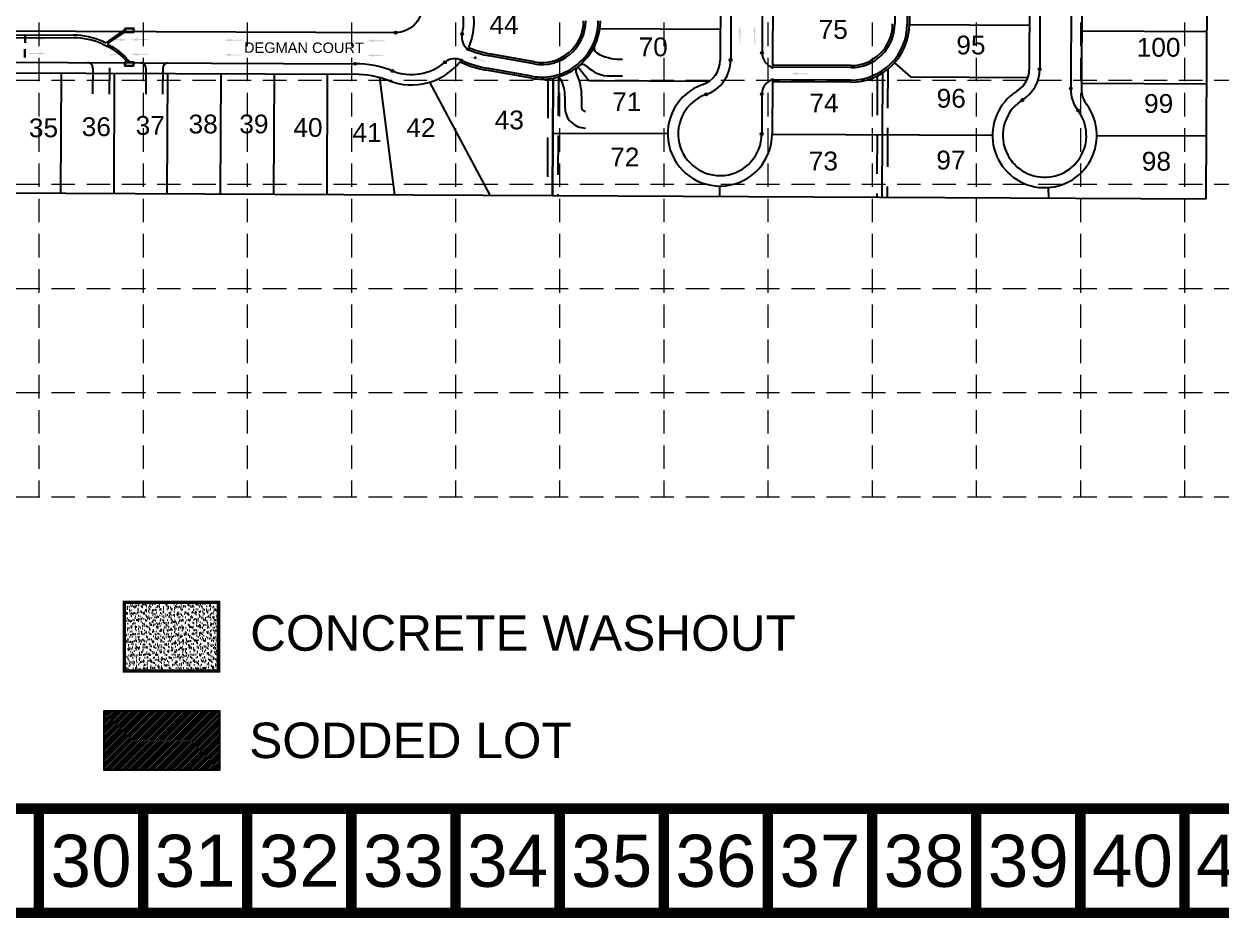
# Model space of a CAD drawing. Header units: inches. Extents: x -5337 to 1057, y 15227 to 19227.
# Drawn here: x -2354 to -1207, y 15227 to 16083 of the extents above; entities that cross this region are included whole.
import ezdxf
from ezdxf.enums import TextEntityAlignment as Align

# ---------------------------------------------------------------- set-up
doc = ezdxf.new("R2010")
doc.units = ezdxf.units.IN
doc.header["$LTSCALE"] = 150
doc.header["$MEASUREMENT"] = 0
doc.linetypes.add('DASHED2', pattern=[0.375, 0.25, -0.125])
doc.linetypes.add('HIDDEN', pattern=[0.375, 0.25, -0.125])
for name, color, linetype in [('1 LOT NUMBER', 7, 'Continuous'), ('BASE', 7, 'Continuous'), ('ESMT', 7, 'DASHED2'), ('grid', 7, 'HIDDEN'), ('LEGEND', 7, 'Continuous'), ('LOT NUM', 7, 'Continuous'), ('LOTLINE', 7, 'Continuous'), ('PAVING', 7, 'Continuous'), ('ROW', 7, 'Continuous'), ('STORM', 7, 'Continuous'), ('STORM INLET', 7, 'Continuous')]:
    doc.layers.add(name, color=color, linetype=linetype)
doc.styles.add("L200'", font='ARIAL.TTF', dxfattribs={"height": 0.001968503937008})
doc.styles.get("Standard").update_dxf_attribs({"font": 'ARIAL.TTF', "height": 25})

msp = doc.modelspace()

# ---------------------------------------------------------------- hatches: boundary and pattern name
at = {"layer": 'BASE'}
h = msp.add_hatch(dxfattribs=at)
h.set_pattern_fill('AR-SAND', color=30, scale=2.630846090470103, style=0)
h.set_pattern_definition([(37.50000000000001, (-31.2722619448723, 15266.00407388322), (-0.1657258299082458, 5.069176779733137), [0, -3.998886057514558, 0, -4.472438353799176, 0, -4.275124897013919]), (7.499999999999999, (-31.2722619448723, 15266.00407388322), (4.656010126058661, 7.424631942445248), [0, -2.157293794185484, 0, -3.604259143944041, 0, -1.381194197496804]), (327.5, (-34.50820263615242, 15266.00407388322), (8.19282794215821, 0.01488809887348348), [0, -1.315423045235052, 0, -4.735522962846186, 0, -6.182488312604743]), (317.5, (-34.50820263615242, 15266.00407388322), (7.908656425097186, 2.309029328708409), [0, -0.6577115226175257, 0, -3.104398386754722, 0, -3.55164222213464])])
h.paths.add_polyline_path([(-2167.436218451898, 15463.31753066848), (-2167.436218451898, 15529.08868293024), (-2257.505919769919, 15529.08868293024), (-2257.505919769919, 15463.31753066848)])
at = {"layer": 'LEGEND'}
h = msp.add_hatch(dxfattribs=at)
h.set_pattern_fill('ANSI31', color=2, scale=262.7799772713798, style=0)
h.set_pattern_definition([(45, (-2410.461464528667, 15230.0548377627), (-23.22668798607993, 23.22668798607992), [])])
h.paths.add_polyline_path([(-2277.261115544927, 15424.78298333841), (-2277.261115544927, 15421.46240579088), (-2277.261115544927, 15368.80753538937), (-2166.142107662381, 15368.80753538937), (-2166.142107662381, 15424.78298333841)])
h = msp.add_hatch(dxfattribs=at)
h.set_pattern_fill('ANSI31', color=2, scale=13.13899886356899, style=0)
h.set_pattern_definition([(45, (-2410.461464528667, 15230.0548377627), (-1.161334399303997, 1.161334399303996), [])])
h.paths.add_polyline_path([(-2277.261115544927, 15424.78298333841), (-2277.261115544927, 15421.46240579088), (-2277.261115544927, 15368.80753538937), (-2166.142107662381, 15368.80753538937), (-2166.142107662381, 15424.78298333841)])
at = {"layer": 'PAVING'}
h = msp.add_hatch(color=256, dxfattribs=at)
edge = h.paths.add_edge_path()
edge.add_line((-1667.107058730124, 16074.31217097011), (-1667.61952282636, 16074.84074191148))
edge.add_line((-1667.619522826362, 16074.84074191148), (-1667.393454992687, 16064.25897975981))
edge.add_line((-1667.393454992687, 16064.25897975981), (-1668.253332927186, 16064.23933420656))
edge.add_line((-1668.253332927185, 16064.23933420656), (-1668.479098339314, 16074.82100393957))
edge.add_line((-1668.479098339314, 16074.82100393957), (-1669.074644766539, 16074.25903868885))
edge.add_line((-1669.074644766539, 16074.25903868885), (-1669.076093328025, 16074.25753786028))
edge.add_ellipse((-1669.127690627047, 16074.79873186448), major_axis=(0.01193443286936538, -0.5598728153001239), ratio=0.2857142857142856, start_angle=-125.83152777777792, end_angle=14.496719444444523, ccw=False)
edge.add_line((-1669.264366319741, 16075.12371908758), (-1669.262351052752, 16075.12318862961))
edge.add_line((-1669.262351052752, 16075.12318862961), (-1668.205701904139, 16080.87650191821))
edge.add_line((-1668.205701904139, 16080.87650191821), (-1666.946337379641, 16075.16768656172))
edge.add_line((-1666.946337379639, 16075.16768656172), (-1666.947608357939, 16075.1690171333))
edge.add_ellipse((-1667.072280067749, 16074.84727420003), major_axis=(0.01193443286936538, -0.5598728153001239), ratio=0.285714285714286, start_angle=-17.182672222222322, end_angle=124.7269333333333, ccw=False)
edge.add_line((-1667.108134621969, 16074.31138243767), (-1667.107058730126, 16074.31217097011))
edge.add_line((-1667.107058730124, 16074.31217097011), (-1667.107058730124, 16074.31217097011))
edge.add_line((-1667.107058730124, 16074.31217097011), (-1667.107058730124, 16074.31217097011))
h = msp.add_hatch(color=256, dxfattribs=at)
edge = h.paths.add_edge_path()
edge.add_line((-1652.977439556927, 16074.75149023948), (-1653.489603748176, 16075.28006873053))
edge.add_line((-1653.489603748176, 16075.28006873053), (-1653.263535914501, 16064.69830657886))
edge.add_line((-1653.263535914501, 16064.69830657886), (-1654.123216428898, 16064.67876602705))
edge.add_line((-1654.123216428898, 16064.67876602705), (-1654.349284262575, 16075.26052817872))
edge.add_line((-1654.349284262575, 16075.26052817873), (-1654.944628236581, 16074.69846799279))
edge.add_line((-1654.944628236583, 16074.69846799279), (-1654.946178116596, 16074.69699534516))
edge.add_ellipse((-1654.997775415617, 16075.23818934936), major_axis=(0.01193443286936538, -0.5598728153001239), ratio=0.2857142857142856, start_angle=-125.83152777777792, end_angle=14.496719444444523, ccw=False)
edge.add_line((-1655.13445110831, 16075.56317657246), (-1655.132731879552, 16075.56250789899))
edge.add_line((-1655.132731879554, 16075.56250789899), (-1654.075687890741, 16081.31603119047))
edge.add_line((-1654.07568789074, 16081.31603119047), (-1652.816433400805, 16075.60761319075))
edge.add_line((-1652.816433400807, 16075.60761319075), (-1652.817693146504, 16075.60847461816))
edge.add_ellipse((-1652.94236485631, 16075.28673168489), major_axis=(0.01193443286936538, -0.5598728153001239), ratio=0.285714285714286, start_angle=-17.182672222222322, end_angle=124.7269333333333, ccw=False)
edge.add_line((-1652.97821941053, 16074.75083992253), (-1652.977439556926, 16074.75149023948))
edge.add_line((-1652.977439556927, 16074.75149023948), (-1652.977439556927, 16074.75149023948))
edge.add_line((-1652.977439556927, 16074.75149023948), (-1652.977439556927, 16074.75149023948))
at = {"layer": 'PAVING', "linetype": 'Continuous', "lineweight": 30}
h = msp.add_hatch(color=256, dxfattribs=at)
edge = h.paths.add_edge_path()
edge.add_line((-2339.433779317787, 16068.06646326089), (-2338.893215548967, 16068.56582195375))
edge.add_line((-2338.893215548969, 16068.56582195375), (-2349.477118950061, 16068.5953638411))
edge.add_line((-2349.477118950061, 16068.5953638411), (-2349.476023484382, 16069.45534441113))
edge.add_line((-2349.476023484382, 16069.45534441113), (-2338.89212008329, 16069.42580252378))
edge.add_line((-2338.892120083288, 16069.42580252378), (-2339.439315616528, 16070.03446078431))
edge.add_line((-2339.439315616528, 16070.0344607843), (-2339.44090671712, 16070.03613846936))
edge.add_ellipse((-2338.898624692603, 16070.07465560274), major_axis=(-0.55999788188687, 0.001585113355462266), ratio=0.2857142857142855, start_angle=-125.83152777777792, end_angle=14.496719444444523, ccw=False)
edge.add_line((-2338.570432580338, 16070.20344587103), (-2338.571128780755, 16070.20136329438))
edge.add_line((-2338.571128780753, 16070.20136329438), (-2332.844564082812, 16069.00599894776))
edge.add_line((-2332.844564082814, 16069.00599894776), (-2338.581993934149, 16067.88542787903))
edge.add_line((-2338.581993934151, 16067.88542787903), (-2338.581077265764, 16067.88626904173))
edge.add_ellipse((-2338.899716760843, 16068.01867174478), major_axis=(-0.55999788188687, 0.001585113355462266), ratio=0.2857142857142856, start_angle=-17.182672222222322, end_angle=124.7269333333333, ccw=False)
edge.add_line((-2339.434586884177, 16068.06745299374), (-2339.433779317787, 16068.06646326089))
edge.add_line((-2339.433779317787, 16068.06646326089), (-2339.433779317787, 16068.06646326089))
edge.add_line((-2339.433779317787, 16068.06646326089), (-2339.433779317787, 16068.06646326089))
at = {"layer": 'PAVING'}
h = msp.add_hatch(color=256, dxfattribs=at)
edge = h.paths.add_edge_path()
edge.add_line((-2261.84940390167, 16068.83199620835), (-2261.301277490316, 16068.3411346727))
edge.add_line((-2261.301277490316, 16068.3411346727), (-2271.883620532481, 16068.15006330408))
edge.add_line((-2271.883620532482, 16068.15006330408), (-2271.869275817258, 16067.29015196031))
edge.add_line((-2271.869275817258, 16067.29015196031), (-2261.286932775092, 16067.48122332893))
edge.add_line((-2261.28693277509, 16067.48122332893), (-2261.824875145485, 16066.86419027785))
edge.add_line((-2261.824875145487, 16066.86419027785), (-2261.826427574062, 16066.86253334356))
edge.add_ellipse((-2261.283621152508, 16066.83229396248), major_axis=(-0.559908397964503, -0.01012846922411977), ratio=0.2857142857142856, start_angle=345.5032805555555, end_angle=485.8315277777779)
edge.add_line((-2260.953502437093, 16066.708525736), (-2260.954230492296, 16066.71045187057))
edge.add_line((-2260.954230492296, 16066.71045187057), (-2255.246901208915, 16067.99308636685))
edge.add_line((-2255.246901208915, 16067.99308636685), (-2261.000527854343, 16069.02642024563))
edge.add_line((-2261.000527854343, 16069.02642024563), (-2260.99949766881, 16069.02526996122))
edge.add_ellipse((-2261.316080021637, 16068.88802141218), major_axis=(-0.559908397964503, -0.01012846922411977), ratio=0.2857142857142857, start_angle=235.2730666666667, end_angle=377.1826722222223)
edge.add_line((-2261.850143548972, 16068.83108566949), (-2261.849403901671, 16068.83199620835))
edge.add_line((-2261.84940390167, 16068.83199620835), (-2261.84940390167, 16068.83199620835))
edge.add_line((-2261.84940390167, 16068.83199620835), (-2261.84940390167, 16068.83199620835))
h = msp.add_hatch(color=256, dxfattribs=at)
edge = h.paths.add_edge_path()
edge.add_line((-2244.784259189537, 16067.13761394511), (-2245.332490602337, 16067.62867290086))
edge.add_line((-2245.332490602339, 16067.62867290086), (-2234.749947623513, 16067.8197493026))
edge.add_line((-2234.749947623513, 16067.8197493026), (-2234.764394823625, 16068.67975809814))
edge.add_line((-2234.764394823625, 16068.67975809814), (-2245.346832801004, 16068.4884842763))
edge.add_line((-2245.346832801006, 16068.4884842763), (-2244.808790462281, 16069.10551984395))
edge.add_line((-2244.808790462279, 16069.10551984394), (-2244.807292149088, 16069.10717398979))
edge.add_ellipse((-2245.350099233165, 16069.13740147603), major_axis=(0.5599081758790632, 0.01014073881825494), ratio=0.2857142857142855, start_angle=345.5032805555555, end_angle=485.8315277777779)
edge.add_line((-2245.680220660701, 16069.2611624684), (-2245.679532567239, 16069.25915576633))
edge.add_line((-2245.679532567241, 16069.25915576633), (-2251.386759365734, 16067.97642381828))
edge.add_line((-2251.386759365734, 16067.97642381828), (-2245.633035268536, 16066.94319242439))
edge.add_line((-2245.633035268538, 16066.94319242439), (-2245.634174703722, 16066.94441925099))
edge.add_ellipse((-2245.31759535858, 16067.08167473744), major_axis=(0.5599081758790632, 0.01014073881825494), ratio=0.2857142857142861, start_angle=235.2730666666667, end_angle=377.1826722222223)
edge.add_line((-2244.783533079037, 16067.13862218336), (-2244.784259189539, 16067.13761394511))
edge.add_line((-2244.784259189537, 16067.13761394511), (-2244.784259189537, 16067.13761394511))
edge.add_line((-2244.784259189537, 16067.13761394511), (-2244.784259189537, 16067.13761394511))
h = msp.add_hatch(color=256, dxfattribs=at)
edge = h.paths.add_edge_path()
edge.add_line((-2155.134174107716, 16066.63325106773), (-2155.669257081088, 16067.13844538836))
edge.add_line((-2155.66925708109, 16067.13844538836), (-2145.085396131895, 16067.0506666432))
edge.add_line((-2145.085396131894, 16067.0506666432), (-2145.077037970052, 16067.91074937244))
edge.add_line((-2145.077037970053, 16067.91074937244), (-2155.660793917801, 16067.9983306975))
edge.add_line((-2155.660793917801, 16067.9983306975), (-2155.106686617217, 16068.60106602037))
edge.add_line((-2155.106686617219, 16068.60106602037), (-2155.105209795734, 16068.60267669464))
edge.add_ellipse((-2155.647031362279, 16068.64720333249), major_axis=(0.5599809152111361, -0.004623267167094456), ratio=0.2857142857142856, start_angle=345.5032805555555, end_angle=485.8315277777779)
edge.add_line((-2155.9737754297, 16068.77962408069), (-2155.973104049372, 16068.77761803329))
edge.add_line((-2155.973104049372, 16068.77761803329), (-2161.712339536105, 16067.64582837181))
edge.add_line((-2161.712339536105, 16067.64582837181), (-2155.987617630457, 16066.46131921061))
edge.add_line((-2155.987617630457, 16066.4613192106), (-2155.988820192895, 16066.46247216053))
edge.add_ellipse((-2155.668732499977, 16066.59133417657), major_axis=(0.5599809152111361, -0.004623267167094456), ratio=0.2857142857142859, start_angle=235.2730666666667, end_angle=377.1826722222223)
edge.add_line((-2155.133354564801, 16066.63418270693), (-2155.134174107716, 16066.63325106772))
edge.add_line((-2155.134174107716, 16066.63325106773), (-2155.134174107716, 16066.63325106773))
edge.add_line((-2155.134174107716, 16066.63325106773), (-2155.134174107716, 16066.63325106773))
h = msp.add_hatch(color=256, dxfattribs=at)
edge = h.paths.add_edge_path()
edge.add_line((-2018.38639836406, 16066.03850051226), (-2018.921576272647, 16066.54349237967))
edge.add_line((-2018.921576272649, 16066.54349237968), (-2008.33769085188, 16066.45871520096))
edge.add_line((-2008.337690851879, 16066.45871520096), (-2008.329532626696, 16067.31879289708))
edge.add_line((-2008.329532626698, 16067.31879289708), (-2018.913410497793, 16067.40327017081))
edge.add_line((-2018.913410497791, 16067.40327017081), (-2018.359408198656, 16068.00620291378))
edge.add_line((-2018.359408198654, 16068.00620291378), (-2018.357958288419, 16068.00790155889))
edge.add_ellipse((-2018.899792678912, 16068.05227187252), major_axis=(0.5599822257757738, -0.004461705415007145), ratio=0.2857142857142854, start_angle=345.5032805555555, end_angle=485.8315277777779)
edge.add_line((-2019.226574937795, 16068.18459834543), (-2019.225818081131, 16068.18245502171))
edge.add_line((-2019.225818081131, 16068.18245502171), (-2024.964813366269, 16067.04907090007))
edge.add_line((-2024.964813366269, 16067.04907090008), (-2019.239731852238, 16065.86617129837))
edge.add_line((-2019.239731852238, 16065.86617129837), (-2019.240951154286, 16065.86744218091))
edge.add_ellipse((-2018.920900653011, 16065.99639654092), major_axis=(0.5599822257757738, -0.004461705415007145), ratio=0.2857142857142858, start_angle=235.2730666666667, end_angle=377.1826722222223)
edge.add_line((-2018.385535102459, 16066.03939953279), (-2018.386398364062, 16066.03850051225))
edge.add_line((-2018.38639836406, 16066.03850051226), (-2018.38639836406, 16066.03850051226))
edge.add_line((-2018.38639836406, 16066.03850051226), (-2018.38639836406, 16066.03850051226))
at = {"layer": 'PAVING', "linetype": 'Continuous', "lineweight": 30}
h = msp.add_hatch(color=256, dxfattribs=at)
edge = h.paths.add_edge_path()
edge.add_line((-2339.568474552176, 16053.93019657149), (-2339.027910783356, 16054.42955526435))
edge.add_line((-2339.027910783356, 16054.42955526435), (-2349.611814184447, 16054.4590971517))
edge.add_line((-2349.611814184451, 16054.4590971517), (-2349.61071871877, 16055.31907772173))
edge.add_line((-2349.61071871877, 16055.31907772173), (-2339.026815317678, 16055.28953583438))
edge.add_line((-2339.026815317677, 16055.28953583438), (-2339.574010850916, 16055.89819409491))
edge.add_line((-2339.574010850918, 16055.89819409491), (-2339.57560195151, 16055.89987177996))
edge.add_ellipse((-2339.033319926992, 16055.93838891334), major_axis=(-0.55999788188687, 0.001585113355462266), ratio=0.2857142857142855, start_angle=-125.83152777777792, end_angle=14.496719444444523, ccw=False)
edge.add_line((-2338.705127814726, 16056.06717918163), (-2338.705824015144, 16056.06509660498))
edge.add_line((-2338.705824015144, 16056.06509660498), (-2332.979259317202, 16054.86973225836))
edge.add_line((-2332.979259317202, 16054.86973225836), (-2338.716689168537, 16053.74916118963))
edge.add_line((-2338.716689168539, 16053.74916118963), (-2338.715772500153, 16053.75000235234))
edge.add_ellipse((-2339.034411995233, 16053.88240505538), major_axis=(-0.55999788188687, 0.001585113355462266), ratio=0.2857142857142856, start_angle=-17.182672222222322, end_angle=124.7269333333333, ccw=False)
edge.add_line((-2339.569282118566, 16053.93118630434), (-2339.568474552176, 16053.93019657149))
edge.add_line((-2339.568474552176, 16053.93019657149), (-2339.568474552176, 16053.93019657149))
edge.add_line((-2339.568474552176, 16053.93019657149), (-2339.568474552176, 16053.93019657149))
at = {"layer": 'PAVING'}
h = msp.add_hatch(color=256, dxfattribs=at)
edge = h.paths.add_edge_path()
edge.add_line((-2261.731820465491, 16054.69577827477), (-2261.183691537579, 16054.2048167708))
edge.add_line((-2261.183691537579, 16054.2048167708), (-2271.766137064633, 16054.01384285394))
edge.add_line((-2271.766137064635, 16054.01384285394), (-2271.751892317739, 16053.15392899362))
edge.add_line((-2271.751892317739, 16053.15392899361), (-2261.169349338914, 16053.34500539535))
edge.add_line((-2261.169349338912, 16053.34500539536), (-2261.707494162525, 16052.72806727948))
edge.add_line((-2261.707494162527, 16052.72806727948), (-2261.708960386175, 16052.7262740002))
edge.add_ellipse((-2261.166153964619, 16052.69603461911), major_axis=(-0.559908397964503, -0.01012846922411977), ratio=0.2857142857142856, start_angle=345.5032805555555, end_angle=485.8315277777779)
edge.add_line((-2260.836035249205, 16052.57226639264), (-2260.836749541006, 16052.57433138877))
edge.add_line((-2260.836749541006, 16052.57433138877), (-2255.129317772735, 16053.85686843327))
edge.add_line((-2255.129317772737, 16053.85686843327), (-2260.883144354824, 16054.89019727894))
edge.add_line((-2260.883144354822, 16054.89019727894), (-2260.882030480916, 16054.88901061785))
edge.add_ellipse((-2261.198612833743, 16054.75176206881), major_axis=(-0.559908397964503, -0.01012846922411977), ratio=0.2857142857142857, start_angle=235.2730666666667, end_angle=377.1826722222223)
edge.add_line((-2261.732676361078, 16054.69482632612), (-2261.731820465491, 16054.69577827477))
edge.add_line((-2261.731820465491, 16054.69577827477), (-2261.731820465491, 16054.69577827477))
edge.add_line((-2261.731820465491, 16054.69577827477), (-2261.731820465491, 16054.69577827477))
h = msp.add_hatch(color=256, dxfattribs=at)
edge = h.paths.add_edge_path()
edge.add_line((-2244.666578301587, 16053.00149849643), (-2245.214504776282, 16053.49236506519))
edge.add_line((-2245.214504776282, 16053.49236506519), (-2234.632164250674, 16053.68353640214))
edge.add_line((-2234.632164250674, 16053.68353640214), (-2234.646511482457, 16054.54354771424))
edge.add_line((-2234.646511482459, 16054.54354771424), (-2245.229049428166, 16054.35227137584))
edge.add_line((-2245.229049428164, 16054.35227137584), (-2244.691009605998, 16054.96940691182))
edge.add_line((-2244.691009606, 16054.96940691182), (-2244.689515480044, 16054.97091722149))
edge.add_ellipse((-2245.232322564121, 16055.00114470773), major_axis=(0.5599081758790632, 0.01014073881825494), ratio=0.2857142857142855, start_angle=345.5032805555555, end_angle=485.8315277777779)
edge.add_line((-2245.562443991659, 16055.1249057001), (-2245.561651742632, 16055.12304535076))
edge.add_line((-2245.561651742632, 16055.12304535076), (-2251.268776056237, 16053.84021595094))
edge.add_line((-2251.268776056237, 16053.84021595094), (-2245.515254412257, 16052.80707949226))
edge.add_line((-2245.515254412256, 16052.80707949226), (-2245.516398034675, 16052.80816248268))
edge.add_ellipse((-2245.199818689531, 16052.94541796914), major_axis=(0.5599081758790632, 0.01014073881825494), ratio=0.2857142857142861, start_angle=235.2730666666667, end_angle=377.1826722222223)
edge.add_line((-2244.665756409991, 16053.00236541505), (-2244.666578301589, 16053.00149849643))
edge.add_line((-2244.666578301587, 16053.00149849643), (-2244.666578301587, 16053.00149849643))
edge.add_line((-2244.666578301587, 16053.00149849643), (-2244.666578301587, 16053.00149849643))
h = msp.add_hatch(color=256, dxfattribs=at)
edge = h.paths.add_edge_path()
edge.add_line((-2155.389054617381, 16052.49886043969), (-2155.924035105867, 16053.00395730856))
edge.add_line((-2155.924035105867, 16053.00395730856), (-2145.340274125001, 16052.91617604684))
edge.add_line((-2145.340274125003, 16052.91617604684), (-2145.331915963165, 16053.77625877608))
edge.add_line((-2145.331915963163, 16053.77625877608), (-2155.915576975698, 16053.86404255436))
edge.add_line((-2155.915576975698, 16053.86404255436), (-2155.361467158556, 16054.4666779089))
edge.add_line((-2155.361467158556, 16054.4666779089), (-2155.360138512342, 16054.46822806328))
edge.add_ellipse((-2155.901960078885, 16054.51275470112), major_axis=(0.5599809152111361, -0.004623267167094456), ratio=0.2857142857142856, start_angle=345.5032805555555, end_angle=485.8315277777779)
edge.add_line((-2156.228704146308, 16054.64517544933), (-2156.227784622379, 16054.64323243837))
edge.add_line((-2156.227784622379, 16054.64323243837), (-2161.96702010911, 16053.5114427769))
edge.add_line((-2161.96702010911, 16053.5114427769), (-2156.242695560222, 16052.32682358112))
edge.add_line((-2156.242695560222, 16052.32682358113), (-2156.243748909495, 16052.32802352917))
edge.add_ellipse((-2155.923661216579, 16052.4568855452), major_axis=(0.5599809152111361, -0.004623267167094456), ratio=0.2857142857142859, start_angle=235.2730666666667, end_angle=377.1826722222223)
edge.add_line((-2155.388283281405, 16052.49973407556), (-2155.389054617382, 16052.49886043969))
edge.add_line((-2155.389054617381, 16052.49886043969), (-2155.389054617381, 16052.49886043969))
edge.add_line((-2155.389054617381, 16052.49886043969), (-2155.389054617381, 16052.49886043969))
h = msp.add_hatch(color=256, dxfattribs=at)
edge = h.paths.add_edge_path()
edge.add_line((-2018.637072654206, 16051.90391567469), (-2019.172248046234, 16052.40880757378))
edge.add_line((-2019.172248046234, 16052.40880757378), (-2008.588565078682, 16052.32412533028))
edge.add_line((-2008.588565078684, 16052.32412533028), (-2008.580406853504, 16053.1842030264))
edge.add_line((-2008.580406853502, 16053.1842030264), (-2019.164092337611, 16053.26898523823))
edge.add_line((-2019.164092337613, 16053.26898523823), (-2018.610184973688, 16053.87171552799))
edge.add_line((-2018.610184973688, 16053.87171552799), (-2018.608808900419, 16053.87337996339))
edge.add_ellipse((-2019.15064329091, 16053.91775027702), major_axis=(0.5599822257757738, -0.004461705415007145), ratio=0.2857142857142854, start_angle=345.5032805555555, end_angle=485.8315277777779)
edge.add_line((-2019.47742554979, 16054.05007674993), (-2019.476597372724, 16054.04806760425))
edge.add_line((-2019.476597372724, 16054.04806760424), (-2025.215490172974, 16052.91458603084))
edge.add_line((-2025.215490172972, 16052.91458603084), (-2019.490706047372, 16051.73157891113))
edge.add_line((-2019.490706047372, 16051.73157891114), (-2019.491801766282, 16051.73292058541))
edge.add_ellipse((-2019.171751265005, 16051.86187494542), major_axis=(0.5599822257757738, -0.004461705415007145), ratio=0.2857142857142858, start_angle=235.2730666666667, end_angle=377.1826722222223)
edge.add_line((-2018.636385714455, 16051.90487793728), (-2018.637072654206, 16051.90391567469))
edge.add_line((-2018.637072654206, 16051.90391567469), (-2018.637072654206, 16051.90391567469))
edge.add_line((-2018.637072654206, 16051.90391567469), (-2018.637072654206, 16051.90391567469))
at = {"layer": 'PAVING', "linetype": 'Continuous', "lineweight": 30}
h = msp.add_hatch(color=256, dxfattribs=at)
edge = h.paths.add_edge_path()
edge.add_line((-1921.806495071889, 16049.03629442225), (-1922.154264052526, 16049.77727540163))
edge.add_line((-1922.154264052526, 16049.77727540163), (-1912.026563522011, 16046.70311028322))
edge.add_line((-1912.026563522011, 16046.70311028322), (-1911.780589106129, 16047.52717026088))
edge.add_line((-1911.780589106129, 16047.52717026088), (-1921.904557939482, 16050.60018453827))
edge.add_line((-1921.904557939482, 16050.60018453828), (-1921.24642680169, 16050.92291049311))
edge.add_line((-1921.246426801692, 16050.92291049311), (-1921.245111424665, 16050.92406938407))
edge.add_ellipse((-1921.743319376481, 16051.12470423495), major_axis=(0.5358542300223581, -0.1626659729349245), ratio=0.2857142857142858, start_angle=342.8173277777778, end_angle=484.7269333333335)
edge.add_line((-1922.010379756162, 16051.34319975959), (-1922.009392827611, 16051.34260493177))
edge.add_line((-1922.009392827609, 16051.34260493176), (-1927.824228742473, 16051.92047928296))
edge.add_line((-1927.824228742473, 16051.92047928296), (-1922.685868181936, 16049.12760641477))
edge.add_line((-1922.685868181936, 16049.12760641477), (-1922.687377076469, 16049.12710103473))
edge.add_ellipse((-1922.336005897947, 16049.15600129395), major_axis=(0.5358542300223581, -0.1626659729349245), ratio=0.2857142857142857, start_angle=234.1684722222222, end_angle=374.4967194444445)
edge.add_line((-1921.805578125652, 16049.03683927872), (-1921.806495071889, 16049.03629442225))
edge.add_line((-1921.806495071889, 16049.03629442225), (-1921.806495071889, 16049.03629442225))
at = {"layer": 'PAVING'}
h = msp.add_hatch(color=256, dxfattribs=at)
edge = h.paths.add_edge_path()
edge.add_line((-1612.764322902976, 16036.43404158387), (-1613.309036819524, 16035.93897675062))
edge.add_line((-1613.309036819526, 16035.93897675062), (-1602.72539680851, 16035.82818515717))
edge.add_line((-1602.725396808508, 16035.82818515717), (-1602.733457581917, 16034.96820994594))
edge.add_line((-1602.733457581917, 16034.96820994594), (-1613.317005174282, 16035.07930396093))
edge.add_line((-1613.31700517428, 16035.07930396093), (-1612.774003448003, 16034.46617473698))
edge.add_line((-1612.774003448003, 16034.46617473698), (-1612.772635386162, 16034.4646410675))
edge.add_ellipse((-1613.315197408303, 16034.43029454538), major_axis=(0.5599690162400112, -0.005890742838881104), ratio=0.2857142857142858, start_angle=-125.83152777777792, end_angle=14.496719444444523, ccw=False)
edge.add_line((-1613.644369980753, 16034.30403149576), (-1613.643543953851, 16034.30584146317))
edge.add_line((-1613.643543953851, 16034.30584146318), (-1619.360545299012, 16035.54526230753))
edge.add_line((-1619.360545299012, 16035.54526230753), (-1613.615032290058, 16036.62239263572))
edge.add_line((-1613.615032290058, 16036.62239263572), (-1613.615909382543, 16036.62105746905))
edge.add_ellipse((-1613.298297386957, 16036.48620877387), major_axis=(0.5599690162400112, -0.005890742838881104), ratio=0.2857142857142862, start_angle=-17.182672222222322, end_angle=124.7269333333333, ccw=False)
edge.add_line((-1612.7638182596, 16036.43331650178), (-1612.764322902976, 16036.43404158387))
edge.add_line((-1612.764322902976, 16036.43404158387), (-1612.764322902976, 16036.43404158387))
edge.add_line((-1612.764322902976, 16036.43404158387), (-1612.764322902976, 16036.43404158387))

# ---------------------------------------------------------------- linework, layer by layer
at = {"layer": 'BASE', "const_width": 9.975000000000875}
for points in [[(-5331.893858640815, 15231.7341657972), (1052.106141359745, 15231.7341657972), (1052.106141359745, 19221.73416579756), (-5331.893858640815, 19221.73416579756)], [(-5232.143858640806, 15331.48416579721), (952.3561413597372, 15331.48416579721), (952.3561413597372, 19121.98416579754), (-5232.143858640806, 19121.98416579754)]]:
    msp.add_lwpolyline(points, close=True, dxfattribs=at)
at = {"layer": 'BASE', "color": 30, "const_width": 3.28855761308763}
msp.add_lwpolyline([(-2257.505919769919, 15463.31753066848), (-2167.436218451898, 15463.31753066848), (-2167.436218451898, 15529.08868293024), (-2257.505919769919, 15529.08868293024)], close=True, dxfattribs=at)
at = {"layer": 'BASE', "const_width": 9.975000000000875}
for points in [[(-2339.393858640552, 15231.7341657972), (-2339.393858640552, 15331.48416579721)], [(-2239.643858640543, 15231.7341657972), (-2239.643858640543, 15331.48416579721)], [(-2139.893858640534, 15231.7341657972), (-2139.893858640534, 15331.48416579721)], [(-2040.143858640526, 15231.7341657972), (-2040.143858640526, 15331.48416579721)], [(-1940.393858640517, 15231.7341657972), (-1940.393858640517, 15331.48416579721)], [(-1840.643858640508, 15231.7341657972), (-1840.643858640508, 15331.48416579721)], [(-1740.893858640499, 15231.7341657972), (-1740.893858640499, 15331.48416579721)], [(-1641.143858640491, 15231.7341657972), (-1641.143858640491, 15331.48416579721)], [(-1541.393858640482, 15231.7341657972), (-1541.393858640482, 15331.48416579721)], [(-1441.643858640473, 15231.7341657972), (-1441.643858640473, 15331.48416579721)], [(-1341.893858640464, 15231.7341657972), (-1341.893858640464, 15331.48416579721)], [(-1242.143858640456, 15231.7341657972), (-1242.143858640456, 15331.48416579721)]]:
    msp.add_lwpolyline(points, dxfattribs=at)
at = {"layer": 'ESMT'}
for p, q in [((-1851.892348777616, 16030.50106587614), (-1852.376058007561, 15918.7037864617)), ((-1851.892348777616, 16030.50106587614), (-1852.376058007561, 15918.7037864617)), ((-1841.883729958239, 16032.47006221398), (-1842.376223578893, 15918.65342219666)), ((-1536.378675906419, 16033.36415885035), (-1536.881594479019, 15917.11648656661)), ((-1526.350377576333, 16039.86818669491), (-1526.881762566907, 15917.0662222699))]:
    msp.add_line(p, q, dxfattribs=at)
at = {"layer": 'grid', "color": 252, "linetype": 'HIDDEN', "lineweight": 0, "ltscale": 0.6}
for p, q in [((-2339.393858640552, 19121.98416579754), (-2339.393858640552, 15630.29360565876)), ((-2239.643858640543, 19121.98416579754), (-2239.643858640543, 15630.29360565876)), ((-2139.893858640534, 19121.98416579754), (-2139.893858640534, 15630.29360565876)), ((-2040.143858640526, 19121.98416579754), (-2040.143858640526, 15630.29360565876)), ((-1940.393858640517, 19121.98416579754), (-1940.393858640517, 15630.29360565876)), ((-1840.643858640508, 19121.98416579754), (-1840.643858640508, 15630.29360565876)), ((-1740.893858640499, 19121.98416579754), (-1740.893858640499, 15630.29360565876)), ((-1641.143858640491, 19121.98416579754), (-1641.143858640491, 15630.29360565876)), ((-1541.393858640482, 19121.98416579754), (-1541.393858640482, 15630.29360565876)), ((-1441.643858640473, 19121.98416579754), (-1441.643858640474, 15630.29360565876)), ((-1341.893858640464, 19121.98416579754), (-1341.893858640465, 15630.29360565876)), ((-1242.143858640456, 19121.98416579754), (-1242.143858640456, 15630.29360565876)), ((-5229.907359441704, 16029.29360565879), (954.5926405588389, 16029.29360565879)), ((-5229.907359441704, 15929.54360565878), (954.5926405588389, 15929.54360565878)), ((-5229.907359441704, 15829.79360565878), (954.5926405588389, 15829.79360565878)), ((-5229.907359441704, 15730.04360565877), (954.5926405588389, 15730.04360565877)), ((-5229.907359441704, 15630.29360565876), (954.5926405588389, 15630.29360565876))]:
    msp.add_line(p, q, dxfattribs=at)
at = {"layer": 'LEGEND', "color": 2}
msp.add_lwpolyline([(-2277.261115544927, 15421.46240579088), (-2277.261115544927, 15368.80753538937), (-2166.142107662381, 15368.80753538937), (-2166.142107662381, 15424.78298333841), (-2277.261115544927, 15424.78298333841)], close=True, dxfattribs=at)
at = {"layer": 'LOTLINE'}
for p, q in [((-1221.385502676379, 15915.52925317642), (-1218.806859358558, 16511.52367479396)), ((-1686.687193783584, 16077.93547948263), (-1802.194507854767, 16078.43523611213)), ((-1505.669372032957, 16082.46382649014), (-1390.667029093684, 16081.96627017404)), ((-1220.692944621955, 16075.59820624981), (-1340.691821459362, 16076.1173961789)), ((-1812.806762652028, 16028.48068335172), (-1823.295944813975, 16041.98191673702)), ((-1782.530152973479, 16049.32802754205), (-1780.307992865652, 16049.34106614663)), ((-1519.969210818012, 16045.9460973863), (-1504.483421074521, 16032.45603399763)), ((-2318.470582580261, 15921.04868762143), (-2317.890559579515, 16036.33949724148)), ((-2287.866307190236, 16041.0624709059), (-2287.992184184073, 16016.04167896554)), ((-2287.866349862341, 16041.06245884558), (-2287.866307190236, 16041.0624709059)), ((-2271.866475328483, 16041.00029634722), (-2271.992391633763, 16015.96119761974)), ((-2271.866465403707, 16041.00025246543), (-2271.866475328483, 16041.00029634722)), ((-2267.471174626064, 15920.79213631777), (-2266.891151625317, 16036.08294593783)), ((-2236.866999204365, 16040.80591708568), (-2236.992876198206, 16015.78512514532)), ((-2236.867041876474, 16040.80590502537), (-2236.866999204365, 16040.80591708568)), ((-2220.867167342618, 16040.743742527), (-2220.993083647896, 16015.70464379953)), ((-2220.867157417841, 16040.74369864521), (-2220.867167342618, 16040.743742527)), ((-2216.471866640197, 15920.53558249755), (-2215.891843639452, 16035.82639211761)), ((-2165.472456169442, 15920.27893122556), (-2164.892435685253, 16035.56984081395)), ((-2114.473148183575, 15920.02237740534), (-2113.893125182829, 16035.3131870254)), ((-2063.473740229378, 15919.76582610169), (-2062.893717228633, 16035.05663572174)), ((-1998.47462405604, 15919.43876331704), (-2012.910396396108, 16031.62770928876)), ((-1846.890681208537, 16031.24877256891), (-1847.377787841628, 15918.66455843186)), ((-1847.376118291848, 15918.67861346183), (-1846.889072063575, 16031.24820895776)), ((-1824.293338306938, 16035.13557889257), (-1824.284108939875, 16035.12260704677)), ((-1791.926563693585, 16033.27261833692), (-1780.377252807892, 16033.34038434034)), ((-1531.366120006978, 16036.23441177213), (-1531.881679781241, 15917.09140440242)), ((-1504.483421074521, 16032.45603399763), (-1392.15281539502, 16031.97004551341)), ((-1965.264971933717, 16027.28705957949), (-1907.376939245503, 15918.98044471637)), ((-1697.807839018933, 16027.98312633462), (-1812.806762652028, 16028.48068335172)), ((-1220.909273760917, 16025.59867423672), (-1340.908150595276, 16026.11786416588)), ((-1835.559399379539, 16013.77279620472), (-1835.604751022363, 16003.28773424837)), ((-1819.557410796422, 16014.2011312673), (-1819.604940421617, 16003.21845690517)), ((-1847.117010856384, 15978.5653707484), (-1737.11965791038, 15978.08945364409)), ((-1637.120572611724, 15977.65678734462), (-1426.122175247441, 15976.74389637899)), ((-1221.125602896753, 15975.59914222066), (-1326.124648036039, 15976.05343352922)), ((-1687.371672833007, 15927.87375727029), (-1687.421982218289, 15917.87388382215)), ((-3045.04398151631, 15924.70410051403), (-1847.377787841628, 15918.66455843186)), ((-1847.376118291848, 15918.67861346183), (-1221.385502676379, 15915.52925317642)), ((-1372.18072391128, 15916.28790429484), (-1372.271968492114, 15926.47118570826))]:
    msp.add_line(p, q, dxfattribs=at)
for centre, radius, start, end in [((-1802.673843029663, 16059.77575504316), 5, 154.3257785021434, 241.9589590577138), ((-1782.788189578541, 16093.30705956756), 43.97978900441036, 239.6288229466506, 270.3361812799425), ((-2292.86628663151, 16041.08760450757), 5.000000000000341, 359.7118507243576, 89.75208961327648), ((-2241.866978645641, 16040.83105068735), 5.000000000000345, 359.7118507243576, 89.75208961322437), ((-2215.867220648672, 16040.71855298323), 4.999999999998518, 89.75208961327648, 179.7118507243837), ((-1820.222244909608, 16038.03827570824), 5, 127.9330868353891, 215.560036835482), ((-1818.522287617217, 16039.40883868642), 5, 42.25145350219724, 129.9028201688276), ((-1792.113678600379, 16065.16383831763), 31.89176890451484, 224.6004257244002, 270.3361812799425), ((-1843.525436945283, 16026.86243635194), 5, 25.82412572439479, 103.3912562799676), ((-1867.290958708312, 16014.40771744306), 47.73400419096335, 359.7519923910288, 25.72997016873379), ((-1870.263176176293, 16013.92301624964), 34.70412920402006, 359.752006279884, 25.82412572439479), ((-1815.832948865202, 16003.20222786401), 19.7719514363035, 179.7520785021818, 269.7520979465584), ((-1815.832948865202, 16003.20222786401), 3.771951436303504, 179.7520785021818, 269.7519285020645)]:
    msp.add_arc(centre, radius, start, end, dxfattribs=at)
at = {"layer": 'PAVING'}
for p, q in [((-1675.440455688284, 16366.06884098668), (-1676.81428389147, 16048.53987496537)), ((-1645.440736480399, 16365.93904350208), (-1646.78411353549, 16055.44816405697)), ((-1518.441925162961, 16365.38956749239), (-1519.663223568592, 16083.11437520729)), ((-1506.442037478617, 16365.3376484998), (-1507.663335884248, 16083.06245621471)), ((-1379.443226161255, 16364.78817249317), (-1380.849385880887, 16039.78651612906)), ((-1349.443506953372, 16364.65837500857), (-1350.929461351452, 16021.21400356494)), ((-2477.716893055796, 16076.85180441509), (-1997.703806153053, 16074.77495691534)), ((-1646.784113534823, 16055.44816405815), (-1646.784113537868, 16055.44816335517)), ((-2407.136681756954, 16046.54619884631), (-2036.617992028619, 16044.94301077297)), ((-1865.066382309185, 16044.86438252513), (-1908.158696956363, 16052.59188653604)), ((-1867.184506177244, 16033.05273790935), (-1910.276823340977, 16040.78034188859)), ((-1561.844546937931, 16041.2964847892), (-1636.843844960538, 16041.62097849452)), ((-1561.896465930518, 16029.29659710486), (-1636.895763953127, 16029.62109081018)), ((-1646.955308720611, 16015.88031271825), (-1647.120500283829, 15977.70006119647))]:
    msp.add_line(p, q, dxfattribs=at)
at = {"layer": 'PAVING', "linetype": 'Continuous', "lineweight": 30}
for p, q in [((-2352.651448246304, 16073.02742951247), (-2352.701726987325, 16065.02744823484)), ((-2352.786143480691, 16058.89116282307), (-2352.836422221713, 16050.89118154545))]:
    msp.add_line(p, q, dxfattribs=at)
at = {"layer": 'PAVING'}
for centre, radius in [((-1997.678803159059, 16074.77487339812), 1), ((-1933.937417718873, 16073.48294290347), 1), ((-1928.585663499533, 16058.71225911966), 0.75), ((-1646.78411353549, 16055.44816405697), 1), ((-2036.617970530873, 16044.94303286245), 1), ((-1950.510600709842, 16046.41668515458), 1), ((-1934.909258588565, 16048.38216821737), 0.75), ((-1676.81428389147, 16048.53987496537), 1), ((-1636.843844960538, 16041.62097849452), 0.75), ((-2000.812941383268, 16038.12141101216), 1), ((-1380.849385880074, 16039.7865161285), 1), ((-1636.895763953127, 16029.62109081018), 0.75), ((-1350.929461351821, 16021.2140035646), 1), ((-1700.290168779045, 16015.64282096309), 1), ((-1646.955308719391, 16015.88031271862), 1), ((-1397.310662093158, 16010.25077982858), 1), ((-1344.020385107007, 16000.18391403876), 1), ((-1647.120500283387, 15977.7000611965), 1)]:
    msp.add_circle(centre, radius, dxfattribs=at)
at = {"layer": 'PAVING', "extrusion": (0, 0, -1)}
for centre, radius, start, end in [((1997.595609424423, 16099.77476035115), 25, 180.2478964978161, 270.2478909422949), ((1315.929788941425, 16021.06257316865), 35, 323.3779980574508, 0.2478957042743715)]:
    msp.add_arc(centre, radius, start, end, dxfattribs=at)
at = {"layer": 'PAVING'}
for centre, radius, start, end in [((-1982.660653585817, 16084.70997664488), 50, 347.0241312799225, 20.79157294660823), ((-1857.65301568104, 16086.20489094656), 54.00000000000138, 259.8334646132674, 359.7521035021839), ((-1857.65301568104, 16086.20489094656), 42.00000000000028, 259.8334646132674, 359.7521035021839), ((-1561.662830461546, 16083.29609168192), 54, 269.7521042955172, 359.7521042956214), ((-1561.662830461546, 16083.29609168192), 42, 269.7521042955172, 359.7521042956214), ((-1919.802547634197, 16070.24945443291), 14.5, 167.1147479465633, 232.7184562798865), ((-1891.566777145043, 16145.11597462598), 93.9999999999995, 246.8077285020873, 259.8334646132674), ((-1632.284249250517, 16055.38542860835), 14.5, 179.7521042955172, 251.6720916545974), ((-2037.117519205915, 15944.94428061462), 100, 68.71263405775491, 89.7137785021668), ((-1982.660653585817, 16084.70997664488), 50, 248.7126340577549, 310.0159451687641), ((-1941.187089520723, 16035.31163499231), 14.5, 64.34483405774138, 130.0159451687641), ((-1891.566777145043, 16145.11597462598), 105.9999999999994, 245.8647896131972, 259.8334646132674), ((-1711.813956302367, 16048.69130536279), 35, 289.223324929693, 359.7521042957256), ((-1415.849058290471, 16039.9379465245), 35, 301.9830569308974, 359.7521042957256), ((-1632.455443898329, 16015.81770145041), 14.5, 107.832116921144, 179.7525949953524), ((-1687.12012589527, 15977.87312450628), 40, 109.223324929693, 359.7521042956214), ((-1376.123923581987, 15976.32258931893), 40, 121.9830569308973, 36.62200194254923)]:
    msp.add_arc(centre, radius, start, end, dxfattribs=at)
at = {"layer": 'PAVING', "linetype": 'Continuous', "lineweight": 30}
msp.add_point((-1921.246426801665, 16050.92291049312), dxfattribs=at)
at = {"layer": 'ROW'}
for p, q in [((-1685.440362090811, 16366.11210681081), (-1686.814190294072, 16048.58314079255)), ((-1635.440830077796, 16365.89577767489), (-1636.835191795133, 16043.62095977626)), ((-1504.442056196878, 16365.3289953344), (-1505.66335460556, 16083.05380304922)), ((-1389.443132563858, 16364.83143832035), (-1390.849292283487, 16039.82978195624)), ((-1339.443600547718, 16364.61510918147), (-1340.929554948772, 16021.1707377347)), ((-1864.713409132117, 16046.83288873448), (-1907.805726295852, 16054.56049271373)), ((-1561.835893772526, 16043.29646607094), (-1636.835191795133, 16043.62095977626)), ((-2407.179940720911, 16036.5462431883), (-2036.728082684513, 16034.94347338879)), ((-1867.537576806084, 16031.0841292151), (-1910.629794001488, 16038.8117357109)), ((-1636.904417118609, 16027.62110953148), (-1637.120593881225, 15977.65679536929)), ((-1561.905119096, 16027.29661582617), (-1636.904417118609, 16027.62110953148))]:
    msp.add_line(p, q, dxfattribs=at)
for centre, radius, start, end in [((-1982.660653585817, 16084.70997664488), 60, 336.2337229465874, 20.79157294660823), ((-1857.65301568104, 16086.20489094656), 40, 259.8334646132674, 359.7521035021839), ((-1857.651400707413, 16086.20430308859), 56, 281.0802923909683, 359.7521035021839), ((-1857.653019596266, 16086.20398602866), 55.99999999998694, 281.0819812799518, 359.7521035021839), ((-1561.662830461546, 16083.29609168192), 56, 269.7521042955172, 359.7521042956214), ((-1561.662830461546, 16083.29609168192), 40, 269.7521042955172, 359.7521042956214), ((-1891.566777145043, 16145.11597462598), 92, 246.8410562800044, 259.8334673909962), ((-1982.660653585817, 16084.70997664488), 60, 248.7126340577549, 320.7691673910941), ((-1891.566777145043, 16145.11597462598), 108, 245.5986340577562, 259.8334646132674), ((-1711.81395630286, 16048.69130536266), 25, 289.2233249300226, 359.7521042956214), ((-2037.117519205915, 15944.94428061462), 90, 68.71263405775491, 89.75210350218394), ((-1857.65301568104, 16086.20489094656), 56, 259.8334646132674, 281.0802923909683), ((-1415.849058290651, 16039.93794652438), 25, 301.9830569310133, 359.7521042955172), ((-1687.12012589527, 15977.87312450628), 50, 109.2233249300226, 359.7521042956214), ((-1315.929788940643, 16021.06257316759), 25, 179.7521042956214, 216.622001941507), ((-1376.123923581987, 15976.32258931893), 50, 121.9830569310133, 36.62200194136121)]:
    msp.add_arc(centre, radius, start, end, dxfattribs=at)
at = {"layer": 'STORM', "color": 5}
for p, q in [((-2257.210278240476, 16077.86590359052), (-2275.425410701069, 16065.14868153368)), ((-2396.144782652973, 16070.24889848869), (-2306.36457839648, 16069.86040005543)), ((-2396.133956684338, 16072.74883519034), (-2306.353752427845, 16072.36033675708)), ((-2306.36457839648, 16069.86040005543), (-2306.364578619859, 16069.86031973492)), ((-2306.353752427845, 16072.36033675708), (-2306.353752648227, 16072.36025643687)), ((-2257.219608905563, 16075.72519080766), (-2273.651801890748, 16064.2527316869)), ((-2273.638870288403, 16061.41045695991), (-2272.437868450217, 16063.60307528389))]:
    msp.add_line(p, q, dxfattribs=at)
for centre, radius, start in [((-2306.662072132389, 16001.11096339167), 68.75000000000203, 66.20289313939992), ((-2306.662064106662, 16001.11092349933), 71.25000000000169, 66.20289340952198)]:
    msp.add_arc(centre, radius, start, 89.7520701687957, dxfattribs=at)
at = {"layer": 'STORM', "color": 5, "extrusion": (0, 0, -1)}
for radius, start, end in [(71.25, 113.7971076088921, 116.0023714979201), (68.75, 113.7971076088921, 118.7073964978095), (71.25, 117.6003576089475, 118.7075437200147), (69.125, 118.7074242756474, 139.0828048311056), (70.875, 118.7075298311415, 140.308588164574)]:
    msp.add_arc((2306.662024301186, 16001.11091220287), radius, start, end, dxfattribs=at)
at = {"layer": 'STORM INLET', "color": 5}
for p, q in [((-2257.205846169416, 16078.89784194466), (-2257.220974202282, 16075.39795281175)), ((-2248.206406094783, 16078.85850566285), (-2257.205846169416, 16078.89784194466)), ((-2256.708344432327, 16078.39540274277), (-2256.718939906832, 16075.89564441927)), ((-2248.708135452129, 16078.36062166835), (-2256.708344432327, 16078.39540274277)), ((-2248.718933379849, 16075.86095828006), (-2248.708135452129, 16078.36062166835)), ((-2248.221139287449, 16075.35882653284), (-2248.206406094783, 16078.85850566285)), ((-2257.220974202282, 16075.39795281175), (-2248.221139287449, 16075.35882653284)), ((-2256.718939906832, 16075.89564441927), (-2248.718933379849, 16075.86095828006)), ((-2257.346623442232, 16046.39840651757), (-2257.36165150677, 16042.89851990122)), ((-2257.36165150677, 16042.89851990122), (-2248.361916560263, 16042.85939110575)), ((-2248.347075849593, 16046.35877284733), (-2257.346623442232, 16046.39840651757)), ((-2256.848921768482, 16045.8959723488), (-2256.85971214653, 16043.39600905552)), ((-2256.85971214653, 16043.39600905552), (-2248.859808104437, 16043.36142036808)), ((-2248.848710271726, 16045.86109130605), (-2256.848921768482, 16045.8959723488)), ((-2248.859808104437, 16043.36142036808), (-2248.848710271726, 16045.86109130605)), ((-2248.361916560263, 16042.85939110575), (-2248.347075849593, 16046.35877284733))]:
    msp.add_line(p, q, dxfattribs=at)

# ---------------------------------------------------------------- texts
at = {"layer": '1 LOT NUMBER'}
for s, p in [('44', (-1907.921767380967, 16082.44146974069)), ('75', (-1592.619122517892, 16077.81911413785)), ('70', (-1765.044150437539, 16061.14635708335)), ('95', (-1460.675540472121, 16062.95774494855)), ('100', (-1287.874437996305, 16060.75728892689)), ('96', (-1479.556602633273, 16011.94293540145)), ('71', (-1790.349762940414, 16008.59038187458)), ('74', (-1601.375005492871, 16007.32244067613)), ('99', (-1280.874908787278, 16006.93328992735)), ('38', (-2196.088273152794, 15987.27998574201)), ('39', (-2147.487126753949, 15987.34538274495)), ('43', (-1902.861069271035, 15991.19255905571)), ('35', (-2349.023531697052, 15983.59731414504)), ('36', (-2298.414550762125, 15984.7038692175)), ('37', (-2246.813909591032, 15985.93972094885)), ('40', (-2095.685668198732, 15983.96962765132)), ('41', (-2039.038711207018, 15979.1250471794)), ('42', (-1987.526543470896, 15983.83967416524)), ('72', (-1792.224170377736, 15955.66945107099)), ('97', (-1479.846661119909, 15952.745687935)), ('73', (-1602.009339435876, 15951.83130305426)), ('98', (-1283.034193462288, 15951.62763477083))]:
    msp.add_text(s, height=18, dxfattribs=at).set_placement(p, align=Align.MIDDLE_LEFT)
at = {"layer": 'BASE'}
for s, p in [('30', (-2289.518858640547, 15281.60916579721)), ('31', (-2189.768858640539, 15281.60916579721)), ('32', (-2090.01885864053, 15281.60916579721)), ('33', (-1990.268858640522, 15281.60916579721)), ('34', (-1890.518858640512, 15281.60916579721)), ('35', (-1790.768858640504, 15281.60916579721)), ('36', (-1691.018858640495, 15281.60916579721)), ('37', (-1591.268858640487, 15281.60916579721)), ('38', (-1491.518858640477, 15281.60916579721)), ('39', (-1391.768858640469, 15281.60916579721)), ('40', (-1292.01885864046, 15281.60916579721)), ('41', (-1192.268858640451, 15281.60916579721))]:
    msp.add_text(s, height=49.87500000000438, dxfattribs=at).set_placement(p, align=Align.MIDDLE_CENTER)
at = {"layer": 'LEGEND', "style": "L200'"}
for s, p in [('CONCRETE WASHOUT', (-2137.063286481968, 15482.77197918469)), ('SODDED LOT', (-2137.954112721971, 15379.94336400523))]:
    msp.add_text(s, height=34.01384338043515, dxfattribs=at).set_placement(p)
at = {"layer": 'LOT NUM'}
msp.add_text('DEGMAN COURT   ', height=10, rotation=359.9057507242954, dxfattribs=at).set_placement((-2143.000204072618, 16060.46555838738), align=Align.MIDDLE_LEFT)

doc.saveas('drawing.dxf')
